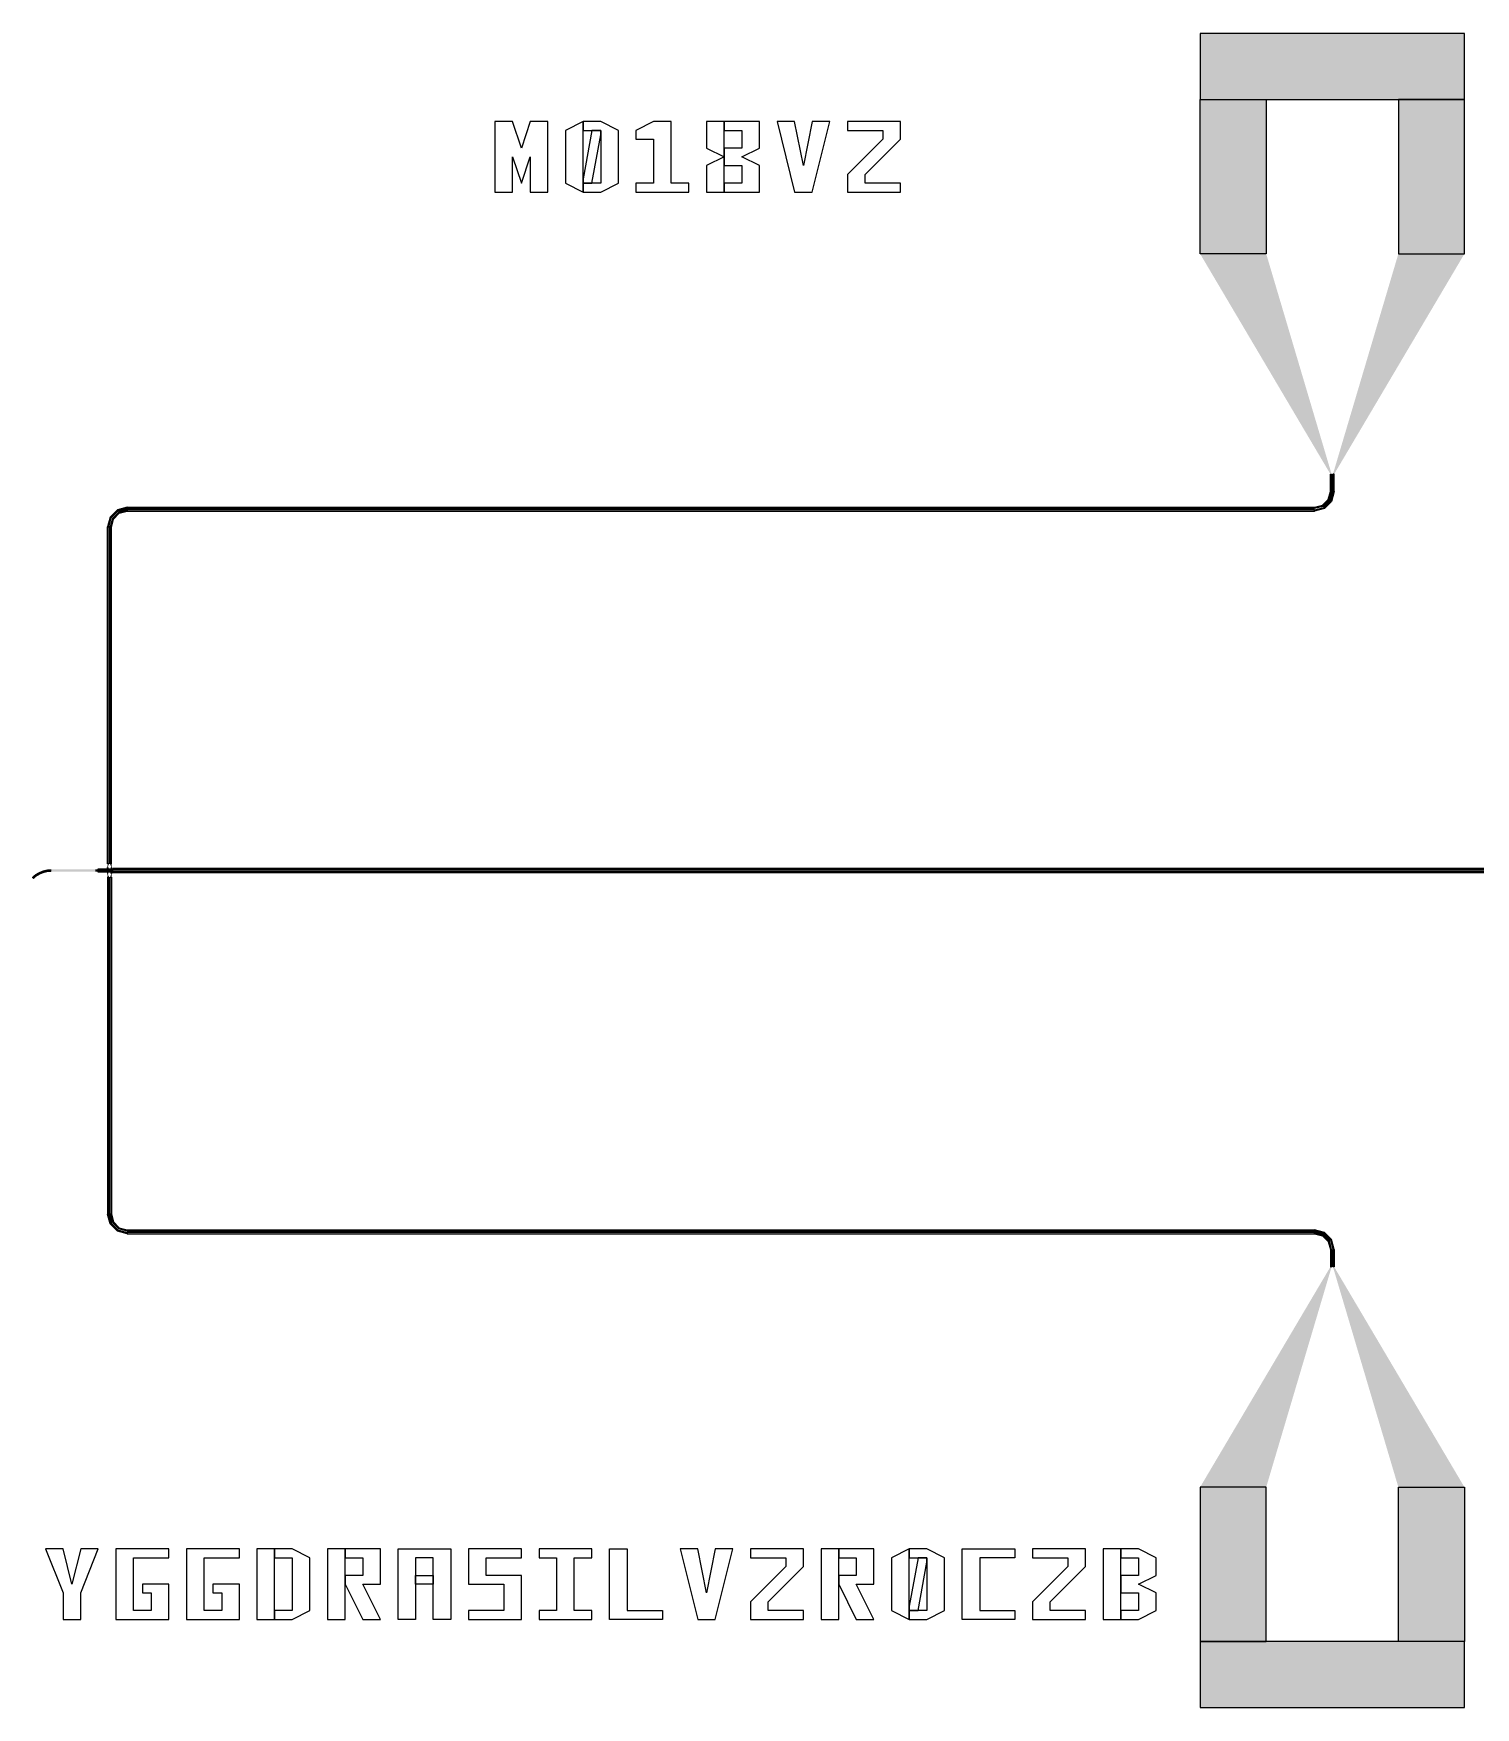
# Model space of a CAD drawing. Extents: x -200 to 7200, y -200 to 2100.
# Drawn here: x 4526 to 6162, y 0 to 1900 of the extents above; entities that cross this region are included whole.
import ezdxf

# ---------------------------------------------------------------- set-up
doc = ezdxf.new("R2010")
doc.units = 0
doc.layers.add('GAP', color=1, linetype='continuous')
doc.layers.add('PIN', color=3, linetype='continuous')

# ---------------------------------------------------------------- blocks, each defined once
blk = doc.blocks.new('YGGDRASILV2R0C2BGAP')
for points in [[(4609.6, 951.5), (4599.6, 951.5), (4599.6, 948.5), (4609.6, 948.5), (4609.6, 951.5)], [(4615.1, 951.5), (4610.6, 951.5), (4610.6, 948.5), (4615.1, 948.5), (4615.1, 951.5)], [(6175, 952.3), (4616.1, 952.3), (4616.1, 947.8), (6175, 947.8), (6175, 952.3)]]:
    blk.add_lwpolyline(points)
for points in [[(4541.7, 951.1), (4541.7, 951.1), (4536.9, 949.9)], [(4542.1, 948.2), (4541.7, 951.1), (4537.8, 947.1), (4536.9, 949.9)], [(4546.6, 951.5), (4546.6, 951.5), (4541.7, 951.1)], [(4546.6, 948.5), (4546.6, 951.5), (4542.1, 948.2), (4541.7, 951.1)], [(4596.6, 951.5), (4546.6, 951.5), (4596.6, 948.5), (4546.6, 948.5)], [(4599.6, 950), (4596.6, 950), (4599.6, 951.5), (4596.6, 951.5)], [(4599.6, 950), (4596.6, 950), (4599.6, 948.5), (4596.6, 948.5)], [(4609.6, 951.5), (4599.6, 951.5), (4609.6, 948.5), (4599.6, 948.5)], [(4610.6, 950), (4609.6, 950), (4610.6, 951.5), (4609.6, 951.5)], [(4610.6, 950), (4609.6, 950), (4610.6, 948.5), (4609.6, 948.5)], [(4615.1, 951.5), (4610.6, 951.5), (4615.1, 948.5), (4610.6, 948.5)], [(4616.1, 950), (4615.1, 950), (4616.1, 952.3), (4615.1, 951.5)], [(4616.1, 950), (4615.1, 950), (4616.1, 947.8), (4615.1, 948.5)], [(6175, 952.3), (4616.1, 952.3), (6175, 947.8), (4616.1, 947.8)], [(4528.1, 945.5), (4528.1, 945.5), (4524.4, 942.3)], [(4529.8, 943.1), (4528.1, 945.5), (4526.4, 940.2), (4524.4, 942.3)], [(4529.8, 943.1), (4529.8, 943.1), (4526.4, 940.2)], [(4532.3, 948), (4532.3, 948), (4528.1, 945.5)], [(4533.7, 945.4), (4532.3, 948), (4529.8, 943.1), (4528.1, 945.5)], [(4533.7, 945.4), (4533.7, 945.4), (4529.8, 943.1)], [(4536.9, 949.9), (4536.9, 949.9), (4532.3, 948)], [(4537.8, 947.1), (4536.9, 949.9), (4533.7, 945.4), (4532.3, 948)], [(4537.8, 947.1), (4537.8, 947.1), (4533.7, 945.4)], [(4542.1, 948.2), (4542.1, 948.2), (4537.8, 947.1)], [(4546.6, 948.5), (4546.6, 948.5), (4542.1, 948.2)]]:
    blk.add_solid(points)
at = {"layer": 'gap'}
for points in [[(5050, 1720), (5070, 1720), (5070, 1760), (5080, 1730), (5090, 1760), (5090, 1720), (5110, 1720), (5110, 1800), (5090, 1800), (5080, 1770), (5070, 1800), (5050, 1800), (5050, 1720), (5050, 1720)], [(5130, 1730), (5150, 1720), (5150, 1800), (5130, 1790), (5130, 1730)], [(5150, 1720), (5170, 1720), (5190, 1730), (5190, 1790), (5170, 1800), (5150, 1800), (5150, 1790), (5170, 1790), (5170, 1730), (5150, 1730), (5150, 1720)], [(5150, 1730), (5160, 1730), (5170, 1785), (5170, 1790), (5160, 1790), (5150, 1735), (5150, 1730)], [(5210, 1720), (5270, 1720), (5270, 1730), (5250, 1730), (5250, 1800), (5230, 1800), (5210, 1790), (5210, 1780), (5230, 1780), (5230, 1730), (5210, 1730), (5210, 1720), (5210, 1720)], [(5290, 1720), (5310, 1720), (5310, 1800), (5290, 1800), (5290, 1770), (5310, 1760), (5290, 1750), (5290, 1720)], [(5310, 1720), (5350, 1720), (5350, 1750), (5330, 1760), (5350, 1770), (5350, 1800), (5310, 1800), (5310, 1790), (5330, 1790), (5330, 1770), (5310, 1770), (5310, 1750), (5330, 1750), (5330, 1730), (5310, 1730), (5310, 1720)], [(5390, 1720), (5410, 1720), (5430, 1800), (5410, 1800), (5400, 1750), (5390, 1800), (5370, 1800), (5390, 1720), (5390, 1720)], [(5450, 1720), (5510, 1720), (5510, 1730), (5470, 1730), (5470, 1740), (5510, 1780), (5510, 1800), (5450, 1800), (5450, 1790), (5490, 1790), (5490, 1780), (5450, 1740), (5450, 1720), (5450, 1720)], [(4560, 100), (4580, 100), (4580, 130), (4600, 180), (4580, 180), (4570, 140), (4560, 180), (4540, 180), (4560, 130), (4560, 100), (4560, 100)], [(4620, 100), (4680, 100), (4680, 140), (4650, 140), (4650, 130), (4660, 130), (4660, 110), (4640, 110), (4640, 170), (4680, 170), (4680, 180), (4620, 180), (4620, 100), (4620, 100)], [(4700, 100), (4760, 100), (4760, 140), (4730, 140), (4730, 130), (4740, 130), (4740, 110), (4720, 110), (4720, 170), (4760, 170), (4760, 180), (4700, 180), (4700, 100), (4700, 100)], [(4780, 100), (4800, 100), (4800, 180), (4780, 180), (4780, 100)], [(4800, 100), (4820, 100), (4840, 110), (4840, 170), (4820, 180), (4800, 180), (4800, 170), (4820, 170), (4820, 110), (4800, 110), (4800, 100)], [(4860, 100), (4880, 100), (4880, 180), (4860, 180), (4860, 100)], [(4880, 140), (4900, 100), (4920, 100), (4900, 140), (4920, 140), (4920, 180), (4880, 180), (4880, 170), (4900, 170), (4900, 150), (4880, 150), (4880, 140)], [(4940, 100), (4940, 180), (5000, 180), (5000, 100), (4980, 100), (4980, 170), (4960, 170), (4960, 100), (4940, 100)], [(5020, 100), (5080, 100), (5080, 150), (5040, 150), (5040, 170), (5080, 170), (5080, 180), (5020, 180), (5020, 140), (5060, 140), (5060, 110), (5020, 110), (5020, 100), (5020, 100)], [(5100, 100), (5160, 100), (5160, 110), (5140, 110), (5140, 170), (5160, 170), (5160, 180), (5100, 180), (5100, 170), (5120, 170), (5120, 110), (5100, 110), (5100, 100), (5100, 100)], [(5180, 100), (5180, 180), (5200, 180), (5200, 110), (5240, 110), (5240, 100), (5180, 100), (5180, 100)], [(5280, 100), (5300, 100), (5320, 180), (5300, 180), (5290, 130), (5280, 180), (5260, 180), (5280, 100), (5280, 100)], [(5340, 100), (5400, 100), (5400, 110), (5360, 110), (5360, 120), (5400, 160), (5400, 180), (5340, 180), (5340, 170), (5380, 170), (5380, 160), (5340, 120), (5340, 100), (5340, 100)], [(5420, 100), (5440, 100), (5440, 180), (5420, 180), (5420, 100)], [(5440, 140), (5460, 100), (5480, 100), (5460, 140), (5480, 140), (5480, 180), (5440, 180), (5440, 170), (5460, 170), (5460, 150), (5440, 150), (5440, 140)], [(5500, 110), (5520, 100), (5520, 180), (5500, 170), (5500, 110)], [(5520, 100), (5540, 100), (5560, 110), (5560, 170), (5540, 180), (5520, 180), (5520, 170), (5540, 170), (5540, 110), (5520, 110), (5520, 100)], [(5580, 100), (5580, 180), (5640, 180), (5640, 170), (5600, 170), (5600, 110), (5640, 110), (5640, 100), (5580, 100), (5580, 100)], [(5660, 100), (5720, 100), (5720, 110), (5680, 110), (5680, 120), (5720, 160), (5720, 180), (5660, 180), (5660, 170), (5700, 170), (5700, 160), (5660, 120), (5660, 100), (5660, 100)], [(5740, 100), (5760, 100), (5760, 180), (5740, 180), (5740, 100)], [(5760, 100), (5780, 100), (5800, 110), (5800, 130), (5780, 140), (5800, 150), (5800, 170), (5780, 180), (5760, 180), (5760, 170), (5780, 170), (5780, 150), (5760, 150), (5760, 130), (5780, 130), (5780, 110), (5760, 110), (5760, 100)], [(5520, 110), (5530, 110), (5540, 165), (5540, 170), (5530, 170), (5520, 115), (5520, 110)], [(4960, 140), (4960, 150), (4980, 150), (4980, 140), (4960, 140)]]:
    blk.add_lwpolyline(points, dxfattribs=at)
blk = doc.blocks.new('YGGDRASILV2R0C2BPIN')
for points in [[(4609.6, 950.8), (4599.6, 950.8), (4599.6, 949.3), (4609.6, 949.3), (4609.6, 950.8)], [(4615.1, 950.8), (4610.6, 950.8), (4610.6, 949.3), (4615.1, 949.3), (4615.1, 950.8)], [(6175, 950.8), (4616.1, 950.8), (4616.1, 949.3), (6175, 949.3), (6175, 950.8)]]:
    blk.add_lwpolyline(points)
for points in [[(4541.9, 949.9), (4541.8, 950.6), (4537.3, 948.8), (4537, 949.5)], [(4546.6, 950.2), (4546.6, 951), (4541.9, 949.9), (4541.8, 950.6)], [(4596.6, 950.2), (4546.6, 950.2), (4596.6, 951), (4546.6, 951)], [(4599.6, 950), (4596.6, 950), (4599.6, 950.8), (4596.6, 951)], [(4599.6, 950), (4596.6, 950), (4599.6, 949.3), (4596.6, 949)], [(4609.6, 950.8), (4599.6, 950.8), (4609.6, 949.3), (4599.6, 949.3)], [(4610.6, 950), (4609.6, 950), (4610.6, 950.8), (4609.6, 950.8)], [(4610.6, 950), (4609.6, 950), (4610.6, 949.3), (4609.6, 949.3)], [(4615.1, 950.8), (4610.6, 950.8), (4615.1, 949.3), (4610.6, 949.3)], [(4616.1, 950), (4615.1, 950), (4616.1, 950.8), (4615.1, 950.8)], [(4616.1, 950), (4615.1, 950), (4616.1, 949.3), (4615.1, 949.3)], [(6175, 950.8), (4616.1, 950.8), (6175, 949.3), (4616.1, 949.3)], [(4528.8, 944.5), (4528.4, 945.1), (4525.2, 941.4), (4524.7, 941.9)], [(4529.5, 943.5), (4529.1, 944.1), (4526.1, 940.5), (4525.6, 941)], [(4532.9, 947), (4532.5, 947.6), (4528.8, 944.5), (4528.4, 945.1)], [(4533.4, 945.9), (4533.1, 946.5), (4529.5, 943.5), (4529.1, 944.1)], [(4537.3, 948.8), (4537, 949.5), (4532.9, 947), (4532.5, 947.6)], [(4537.6, 947.6), (4537.4, 948.3), (4533.4, 945.9), (4533.1, 946.5)], [(4542.1, 948.7), (4542, 949.4), (4537.6, 947.6), (4537.4, 948.3)], [(4546.6, 949), (4546.6, 949.8), (4542.1, 948.7), (4542, 949.4)], [(4596.6, 949.8), (4546.6, 949.8), (4596.6, 949), (4546.6, 949)]]:
    blk.add_solid(points)
blk = doc.blocks.new('YGGDRASILV2R0C2B')
for points in [[(5850, 1900), (5850, 1825), (6150, 1825), (6150, 1900), (5850, 1900)], [(5925, 1825), (5925, 1650), (5850, 1650), (5850, 1825), (5925, 1825)], [(6075, 1825), (6075, 1650), (6150, 1650), (6150, 1825), (6075, 1825)], [(5999.2, 1400), (5999.2, 1380), (5997.8, 1380), (5997.8, 1400), (5999.2, 1400)], [(6000.8, 1400), (6000.8, 1380), (6002.2, 1380), (6002.2, 1400), (6000.8, 1400)], [(6002.2, 1380), (5999.3, 1368.9), (5991.1, 1360.7), (5980, 1357.8), (5980, 1359.2), (5990.4, 1362), (5998, 1369.6), (6000.8, 1380), (6002.2, 1380)], [(5999.2, 1380), (5996.7, 1370.4), (5989.6, 1363.3), (5980, 1360.8), (5980, 1362.2), (5988.9, 1364.6), (5995.4, 1371.1), (5997.8, 1380), (5999.2, 1380)], [(4632.7, 1362.2), (4621.6, 1359.3), (4613.4, 1351.1), (4610.5, 1340), (4612, 1340), (4614.7, 1350.4), (4622.3, 1358), (4632.7, 1360.8), (4632.7, 1362.2)], [(4632.7, 1359.2), (4623.1, 1356.7), (4616, 1349.6), (4613.5, 1340), (4615, 1340), (4617.3, 1348.9), (4623.8, 1355.4), (4632.7, 1357.8), (4632.7, 1359.2)], [(5980, 1360.8), (4632.7, 1360.8), (4632.7, 1362.2), (5980, 1362.2), (5980, 1360.8)], [(5980, 1359.2), (4632.7, 1359.2), (4632.7, 1357.8), (5980, 1357.8), (5980, 1359.2)], [(4612, 1340), (4612, 957.5), (4610.5, 957.5), (4610.5, 1340), (4612, 1340)], [(4613.5, 1340), (4613.5, 957.5), (4615, 957.5), (4615, 1340), (4613.5, 1340)], [(4610.7, 953.5), (4610.7, 951.5), (4610.3, 951.5), (4610.3, 953.5), (4610.7, 953.5)], [(4614.7, 953.5), (4614.7, 951.5), (4615.1, 951.5), (4615.1, 953.5), (4614.7, 953.5)], [(4610.7, 946.5), (4610.7, 948.5), (4610.3, 948.5), (4610.3, 946.5), (4610.7, 946.5)], [(4612, 560), (4612, 942.5), (4610.5, 942.5), (4610.5, 560), (4612, 560)], [(4613.5, 560), (4613.5, 942.5), (4615, 942.5), (4615, 560), (4613.5, 560)], [(4614.7, 946.5), (4614.7, 948.5), (4615.1, 948.5), (4615.1, 946.5), (4614.7, 946.5)], [(4632.7, 537.8), (4621.6, 540.7), (4613.4, 548.9), (4610.5, 560), (4612, 560), (4614.7, 549.6), (4622.3, 542), (4632.7, 539.2), (4632.7, 537.8)], [(4632.7, 540.8), (4623.1, 543.3), (4616, 550.4), (4613.5, 560), (4615, 560), (4617.3, 551.1), (4623.8, 544.6), (4632.7, 542.2), (4632.7, 540.8)], [(5980, 540.8), (4632.7, 540.8), (4632.7, 542.2), (5980, 542.2), (5980, 540.8)], [(5980, 539.2), (4632.7, 539.2), (4632.7, 537.8), (5980, 537.8), (5980, 539.2)], [(6002.2, 520), (5999.3, 531.1), (5991.1, 539.3), (5980, 542.2), (5980, 540.8), (5990.4, 538), (5998, 530.4), (6000.8, 520), (6002.2, 520)], [(5999.2, 520), (5996.7, 529.6), (5989.6, 536.7), (5980, 539.2), (5980, 537.8), (5988.9, 535.4), (5995.4, 528.9), (5997.8, 520), (5999.2, 520)], [(5999.2, 500), (5999.2, 520), (5997.8, 520), (5997.8, 500), (5999.2, 500)], [(6000.8, 500), (6000.8, 520), (6002.2, 520), (6002.2, 500), (6000.8, 500)], [(5925, 75), (5925, 250), (5850, 250), (5850, 75), (5925, 75)], [(6075, 75), (6075, 250), (6150, 250), (6150, 75), (6075, 75)], [(6150, 0), (6150, 75), (5850, 75), (5850, 0), (6150, 0)]]:
    blk.add_lwpolyline(points)
for points in [[(5850, 1900), (5850, 1825), (6150, 1900), (6150, 1825)], [(5925, 1825), (5925, 1650), (5850, 1825), (5850, 1650)], [(6075, 1825), (6075, 1650), (6150, 1825), (6150, 1650)], [(5925, 1650), (5999.2, 1400), (5850, 1650), (5997.8, 1400)], [(6075, 1650), (6000.8, 1400), (6150, 1650), (6002.2, 1400)], [(5999.2, 1400), (5999.2, 1380), (5997.8, 1400), (5997.8, 1380)], [(6000.8, 1400), (6000.8, 1380), (6002.2, 1400), (6002.2, 1380)], [(5995.4, 1371.1), (5996.7, 1370.4), (5988.9, 1364.6), (5989.6, 1363.3)], [(5998, 1369.6), (5999.3, 1368.9), (5990.4, 1362), (5991.1, 1360.7)], [(5997.8, 1380), (5999.2, 1380), (5995.4, 1371.1), (5996.7, 1370.4)], [(6000.8, 1380), (6002.2, 1380), (5998, 1369.6), (5999.3, 1368.9)], [(4614.7, 1350.4), (4613.4, 1351.1), (4612, 1340), (4610.5, 1340)], [(4622.3, 1358), (4621.6, 1359.3), (4614.7, 1350.4), (4613.4, 1351.1)], [(4617.3, 1348.9), (4616, 1349.6), (4615, 1340), (4613.5, 1340)], [(4623.8, 1355.4), (4623.1, 1356.7), (4617.3, 1348.9), (4616, 1349.6)], [(4632.7, 1360.8), (4632.7, 1362.2), (4622.3, 1358), (4621.6, 1359.3)], [(4632.7, 1357.8), (4632.7, 1359.2), (4623.8, 1355.4), (4623.1, 1356.7)], [(5980, 1360.8), (4632.7, 1360.8), (5980, 1362.2), (4632.7, 1362.2)], [(5980, 1359.2), (4632.7, 1359.2), (5980, 1357.8), (4632.7, 1357.8)], [(5988.9, 1364.6), (5989.6, 1363.3), (5980, 1362.2), (5980, 1360.8)], [(5990.4, 1362), (5991.1, 1360.7), (5980, 1359.2), (5980, 1357.8)], [(4612, 1340), (4612, 957.5), (4610.5, 1340), (4610.5, 957.5)], [(4613.5, 1340), (4613.5, 957.5), (4615, 1340), (4615, 957.5)], [(4612, 957.5), (4610.7, 953.5), (4610.5, 957.5), (4610.3, 953.5)], [(4610.7, 953.5), (4610.7, 951.5), (4610.3, 953.5), (4610.3, 951.5)], [(4613.5, 957.5), (4614.7, 953.5), (4615, 957.5), (4615.1, 953.5)], [(4614.7, 953.5), (4614.7, 951.5), (4615.1, 953.5), (4615.1, 951.5)], [(4610.7, 946.5), (4610.7, 948.5), (4610.3, 946.5), (4610.3, 948.5)], [(4612, 942.5), (4610.7, 946.5), (4610.5, 942.5), (4610.3, 946.5)], [(4612, 560), (4612, 942.5), (4610.5, 560), (4610.5, 942.5)], [(4613.5, 942.5), (4614.7, 946.5), (4615, 942.5), (4615.1, 946.5)], [(4613.5, 560), (4613.5, 942.5), (4615, 560), (4615, 942.5)], [(4614.7, 946.5), (4614.7, 948.5), (4615.1, 946.5), (4615.1, 948.5)], [(4614.7, 549.6), (4613.4, 548.9), (4612, 560), (4610.5, 560)], [(4617.3, 551.1), (4616, 550.4), (4615, 560), (4613.5, 560)], [(4623.8, 544.6), (4623.1, 543.3), (4617.3, 551.1), (4616, 550.4)], [(4622.3, 542), (4621.6, 540.7), (4614.7, 549.6), (4613.4, 548.9)], [(4632.7, 539.2), (4632.7, 537.8), (4622.3, 542), (4621.6, 540.7)], [(4632.7, 542.2), (4632.7, 540.8), (4623.8, 544.6), (4623.1, 543.3)], [(5980, 540.8), (4632.7, 540.8), (5980, 542.2), (4632.7, 542.2)], [(5980, 539.2), (4632.7, 539.2), (5980, 537.8), (4632.7, 537.8)], [(5990.4, 538), (5991.1, 539.3), (5980, 540.8), (5980, 542.2)], [(5988.9, 535.4), (5989.6, 536.7), (5980, 537.8), (5980, 539.2)], [(5995.4, 528.9), (5996.7, 529.6), (5988.9, 535.4), (5989.6, 536.7)], [(5998, 530.4), (5999.3, 531.1), (5990.4, 538), (5991.1, 539.3)], [(5997.8, 520), (5999.2, 520), (5995.4, 528.9), (5996.7, 529.6)], [(5999.2, 500), (5999.2, 520), (5997.8, 500), (5997.8, 520)], [(6000.8, 520), (6002.2, 520), (5998, 530.4), (5999.3, 531.1)], [(6000.8, 500), (6000.8, 520), (6002.2, 500), (6002.2, 520)], [(5925, 250), (5999.2, 500), (5850, 250), (5997.8, 500)], [(6075, 250), (6000.8, 500), (6150, 250), (6002.2, 500)], [(5925, 75), (5925, 250), (5850, 75), (5850, 250)], [(6075, 75), (6075, 250), (6150, 75), (6150, 250)], [(6150, 0), (6150, 75), (5850, 0), (5850, 75)]]:
    blk.add_solid(points)

msp = doc.modelspace()

# ---------------------------------------------------------------- block references
msp.add_blockref('YGGDRASILV2R0C2B', (0, 0))
at = {"layer": 'gap'}
msp.add_blockref('YGGDRASILV2R0C2BGAP', (0, 0), dxfattribs=at)
at = {"layer": 'pin'}
msp.add_blockref('YGGDRASILV2R0C2BPIN', (0, 0), dxfattribs=at)

doc.saveas('drawing.dxf')
